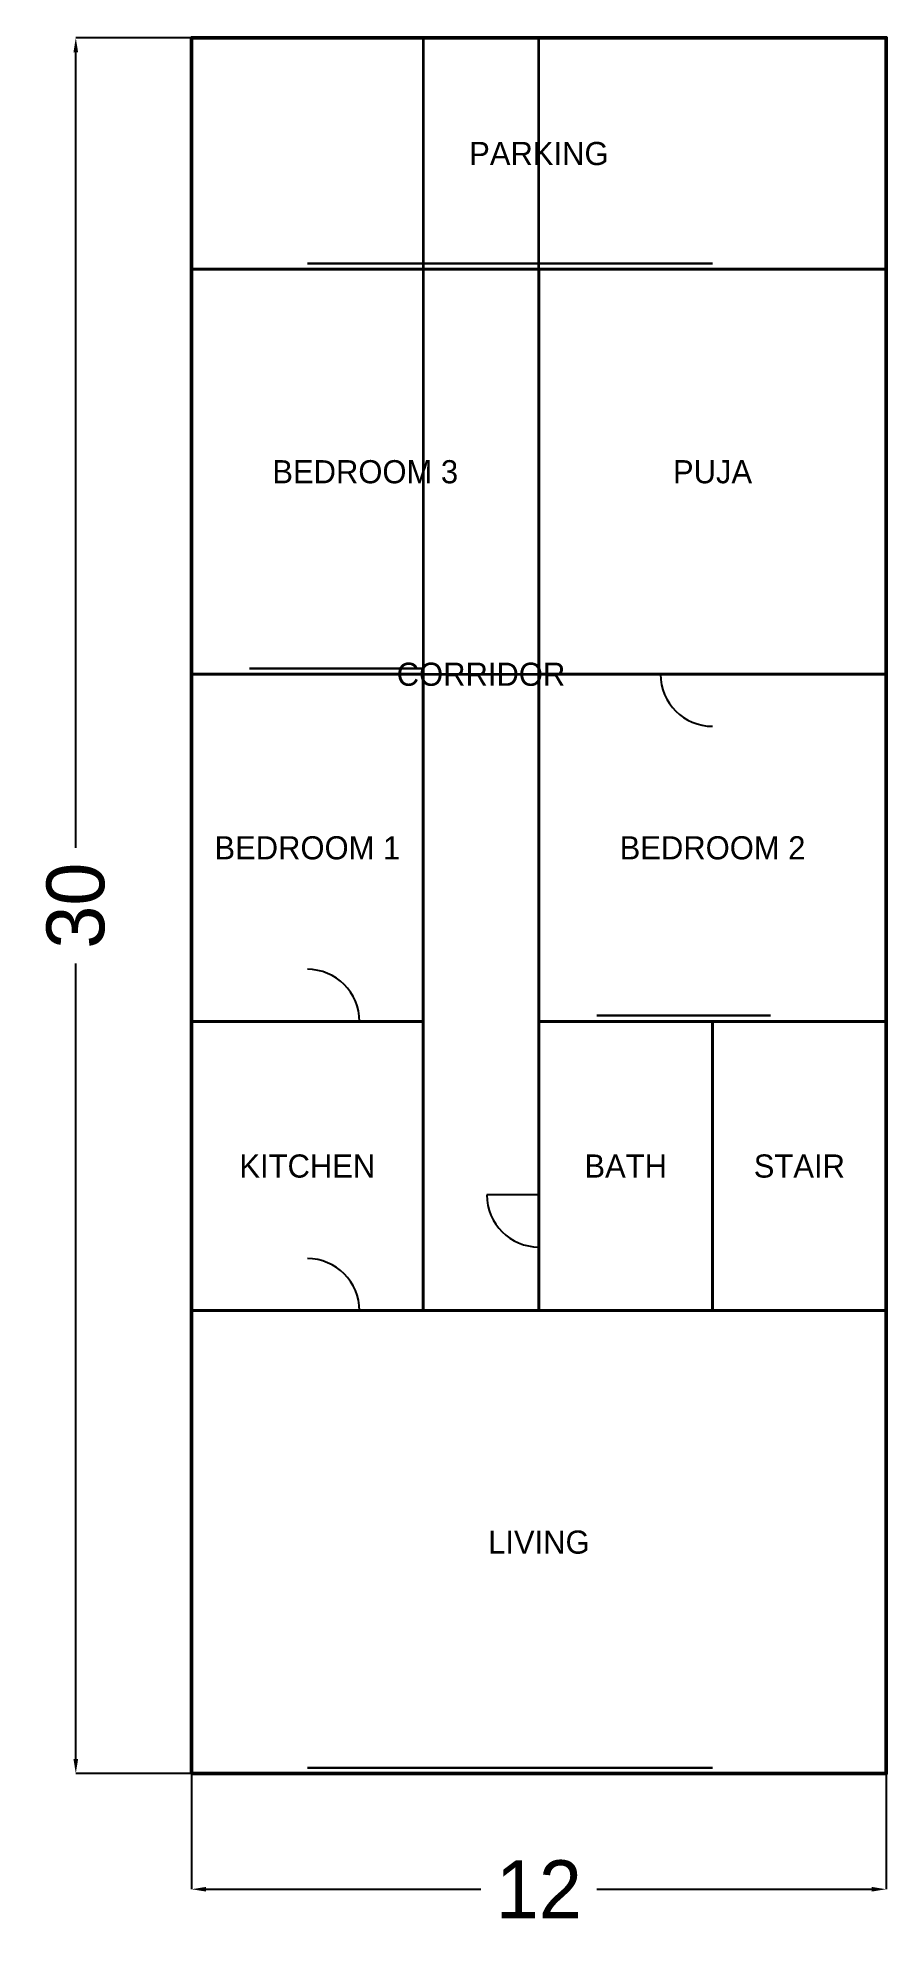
# Model space of a CAD drawing. Header units: metres. Extents: x -2.7 to 12, y -2.7 to 30.
import ezdxf
from ezdxf.enums import TextEntityAlignment as Align

# ---------------------------------------------------------------- set-up
doc = ezdxf.new("R2010")
doc.units = ezdxf.units.M
for name, color, linetype in [('DIMENSIONS', 1, 'Continuous'), ('DOORS', 6, 'Continuous'), ('TEXT', 2, 'Continuous'), ('WALLS', 7, 'Continuous'), ('WINDOWS', 4, 'Continuous')]:
    doc.layers.add(name, color=color, linetype=linetype)
doc.dimstyles.get("Standard").update_dxf_attribs({"dimtxt": 2.5, "dimasz": 2.5, "dimexe": 1.25, "dimexo": 0.625, "dimtad": 1, "dimcen": 2.5, "dimazin": 3, "dimtfac": 1, "dimtmove": 0, "dimatfit": 3})

# ---------------------------------------------------------------- blocks, each defined once
blk = doc.blocks.new('_CLOSEDFILLED')
at = {"color": 0, "linetype": 'BYBLOCK'}
blk.add_solid([(-1, 0.16), (0, 0), (-1, -0.16)], dxfattribs=at)
blk = doc.blocks.new('*D1')
for p, q in [((0, 0), (0, -2)), ((12, 0), (12, -2)), ((0.25, -2), (5, -2)), ((7, -2), (11.75, -2))]:
    blk.add_line(p, q)
at = {"layer": 'Defpoints'}
for p in [(0, 0), (12, 0), (0, -2)]:
    blk.add_point(p, dxfattribs=at)
at = {"layer": 'DIMENSIONS', "xscale": 0.25, "yscale": 0.25, "rotation": 180}
blk.add_blockref('_CLOSEDFILLED', (0, -2), dxfattribs=at)
at = {"layer": 'DIMENSIONS', "xscale": 0.25, "yscale": 0.25}
blk.add_blockref('_CLOSEDFILLED', (12, -2), dxfattribs=at)
at = {"layer": 'DIMENSIONS', "insert": (6, -2), "char_height": 1, "attachment_point": 5}
blk.add_mtext('12', dxfattribs=at)
blk = doc.blocks.new('*D2')
for p, q in [((0, 30), (-2, 30)), ((-2, 16), (-2, 29.75)), ((-2, 0.25), (-2, 14)), ((0, 0), (-2, 0))]:
    blk.add_line(p, q)
at = {"layer": 'Defpoints'}
for p in [(0, 30), (-2, 0), (0, 0)]:
    blk.add_point(p, dxfattribs=at)
at = {"layer": 'DIMENSIONS', "xscale": 0.25, "yscale": 0.25}
for p, rotation in [((-2, 30), 90), ((-2, 0), 270)]:
    blk.add_blockref('_CLOSEDFILLED', p, dxfattribs=dict(at, rotation=rotation))
at = {"layer": 'DIMENSIONS', "insert": (-2, 15), "char_height": 1, "attachment_point": 5, "rotation": 90}
blk.add_mtext('30', dxfattribs=at)

msp = doc.modelspace()

# ---------------------------------------------------------------- linework, layer by layer
at = {"layer": 'DOORS'}
for p, q in [((9, 19), (8.1, 19)), ((2, 13), (2.9, 13)), ((6, 10), (5.1, 10)), ((2, 8), (2.9, 8))]:
    msp.add_line(p, q, dxfattribs=at)
for centre, start, end in [((9, 19), 180, 270), ((2, 13), 0, 90), ((6, 10), 180, 270), ((2, 8), 0, 90)]:
    msp.add_arc(centre, 0.9, start, end, dxfattribs=at)
at = {"layer": 'WALLS', "lineweight": 50}
msp.add_lwpolyline([(0, 0), (12, 0), (12, 30), (0, 30)], close=True, dxfattribs=at)
at = {"layer": 'WALLS', "lineweight": 35}
for points in [[(0, 26), (12, 26), (12, 30), (0, 30)], [(4, 8), (6, 8), (6, 30), (4, 30)], [(0, 19), (6, 19), (6, 26), (0, 26)], [(6, 19), (12, 19), (12, 26), (6, 26)], [(0, 13), (4, 13), (4, 19), (0, 19)], [(6, 13), (12, 13), (12, 19), (6, 19)], [(0, 8), (4, 8), (4, 13), (0, 13)], [(6, 8), (9, 8), (9, 13), (6, 13)], [(9, 8), (12, 8), (12, 13), (9, 13)], [(0, 0), (12, 0), (12, 8), (0, 8)]]:
    msp.add_lwpolyline(points, close=True, dxfattribs=at)
at = {"layer": 'WINDOWS', "lineweight": 30}
for p, q in [((2, 26.1), (9, 26.1)), ((2, 26), (9, 26)), ((1, 19.1), (4, 19.1)), ((1, 19), (4, 19)), ((7, 13.1), (10, 13.1)), ((7, 13), (10, 13)), ((2, 0.1), (9, 0.1)), ((2, 0), (9, 0))]:
    msp.add_line(p, q, dxfattribs=at)

# ---------------------------------------------------------------- texts
at = {"layer": 'TEXT'}
for s, p in [('PARKING', (6, 28)), ('BEDROOM 3', (3, 22.5)), ('PUJA', (9, 22.5)), ('CORRIDOR', (5, 19)), ('BEDROOM 1', (2, 16)), ('BEDROOM 2', (9, 16)), ('KITCHEN', (2, 10.5)), ('BATH', (7.5, 10.5)), ('STAIR', (10.5, 10.5)), ('LIVING', (6, 4))]:
    msp.add_text(s, height=0.4, dxfattribs=at).set_placement(p, align=Align.MIDDLE_CENTER)

# ---------------------------------------------------------------- dimensions: what is measured, and where the dimension line sits
at = {"layer": 'DIMENSIONS'}
dim = msp.add_linear_dim(base=(-2, 0), p1=(0, 0), p2=(0, 30), angle=90, dimstyle='Standard', dxfattribs=at)
dim.commit()
dim.dimension.update_dxf_attribs({"geometry": '*D2', "text_midpoint": (-2, 15)})
dim = msp.add_linear_dim(base=(0, -2), p1=(0, 0), p2=(12, 0), dimstyle='Standard', dxfattribs=at)
dim.commit()
dim.dimension.update_dxf_attribs({"geometry": '*D1', "text_midpoint": (6, -2)})

doc.saveas('drawing.dxf')
